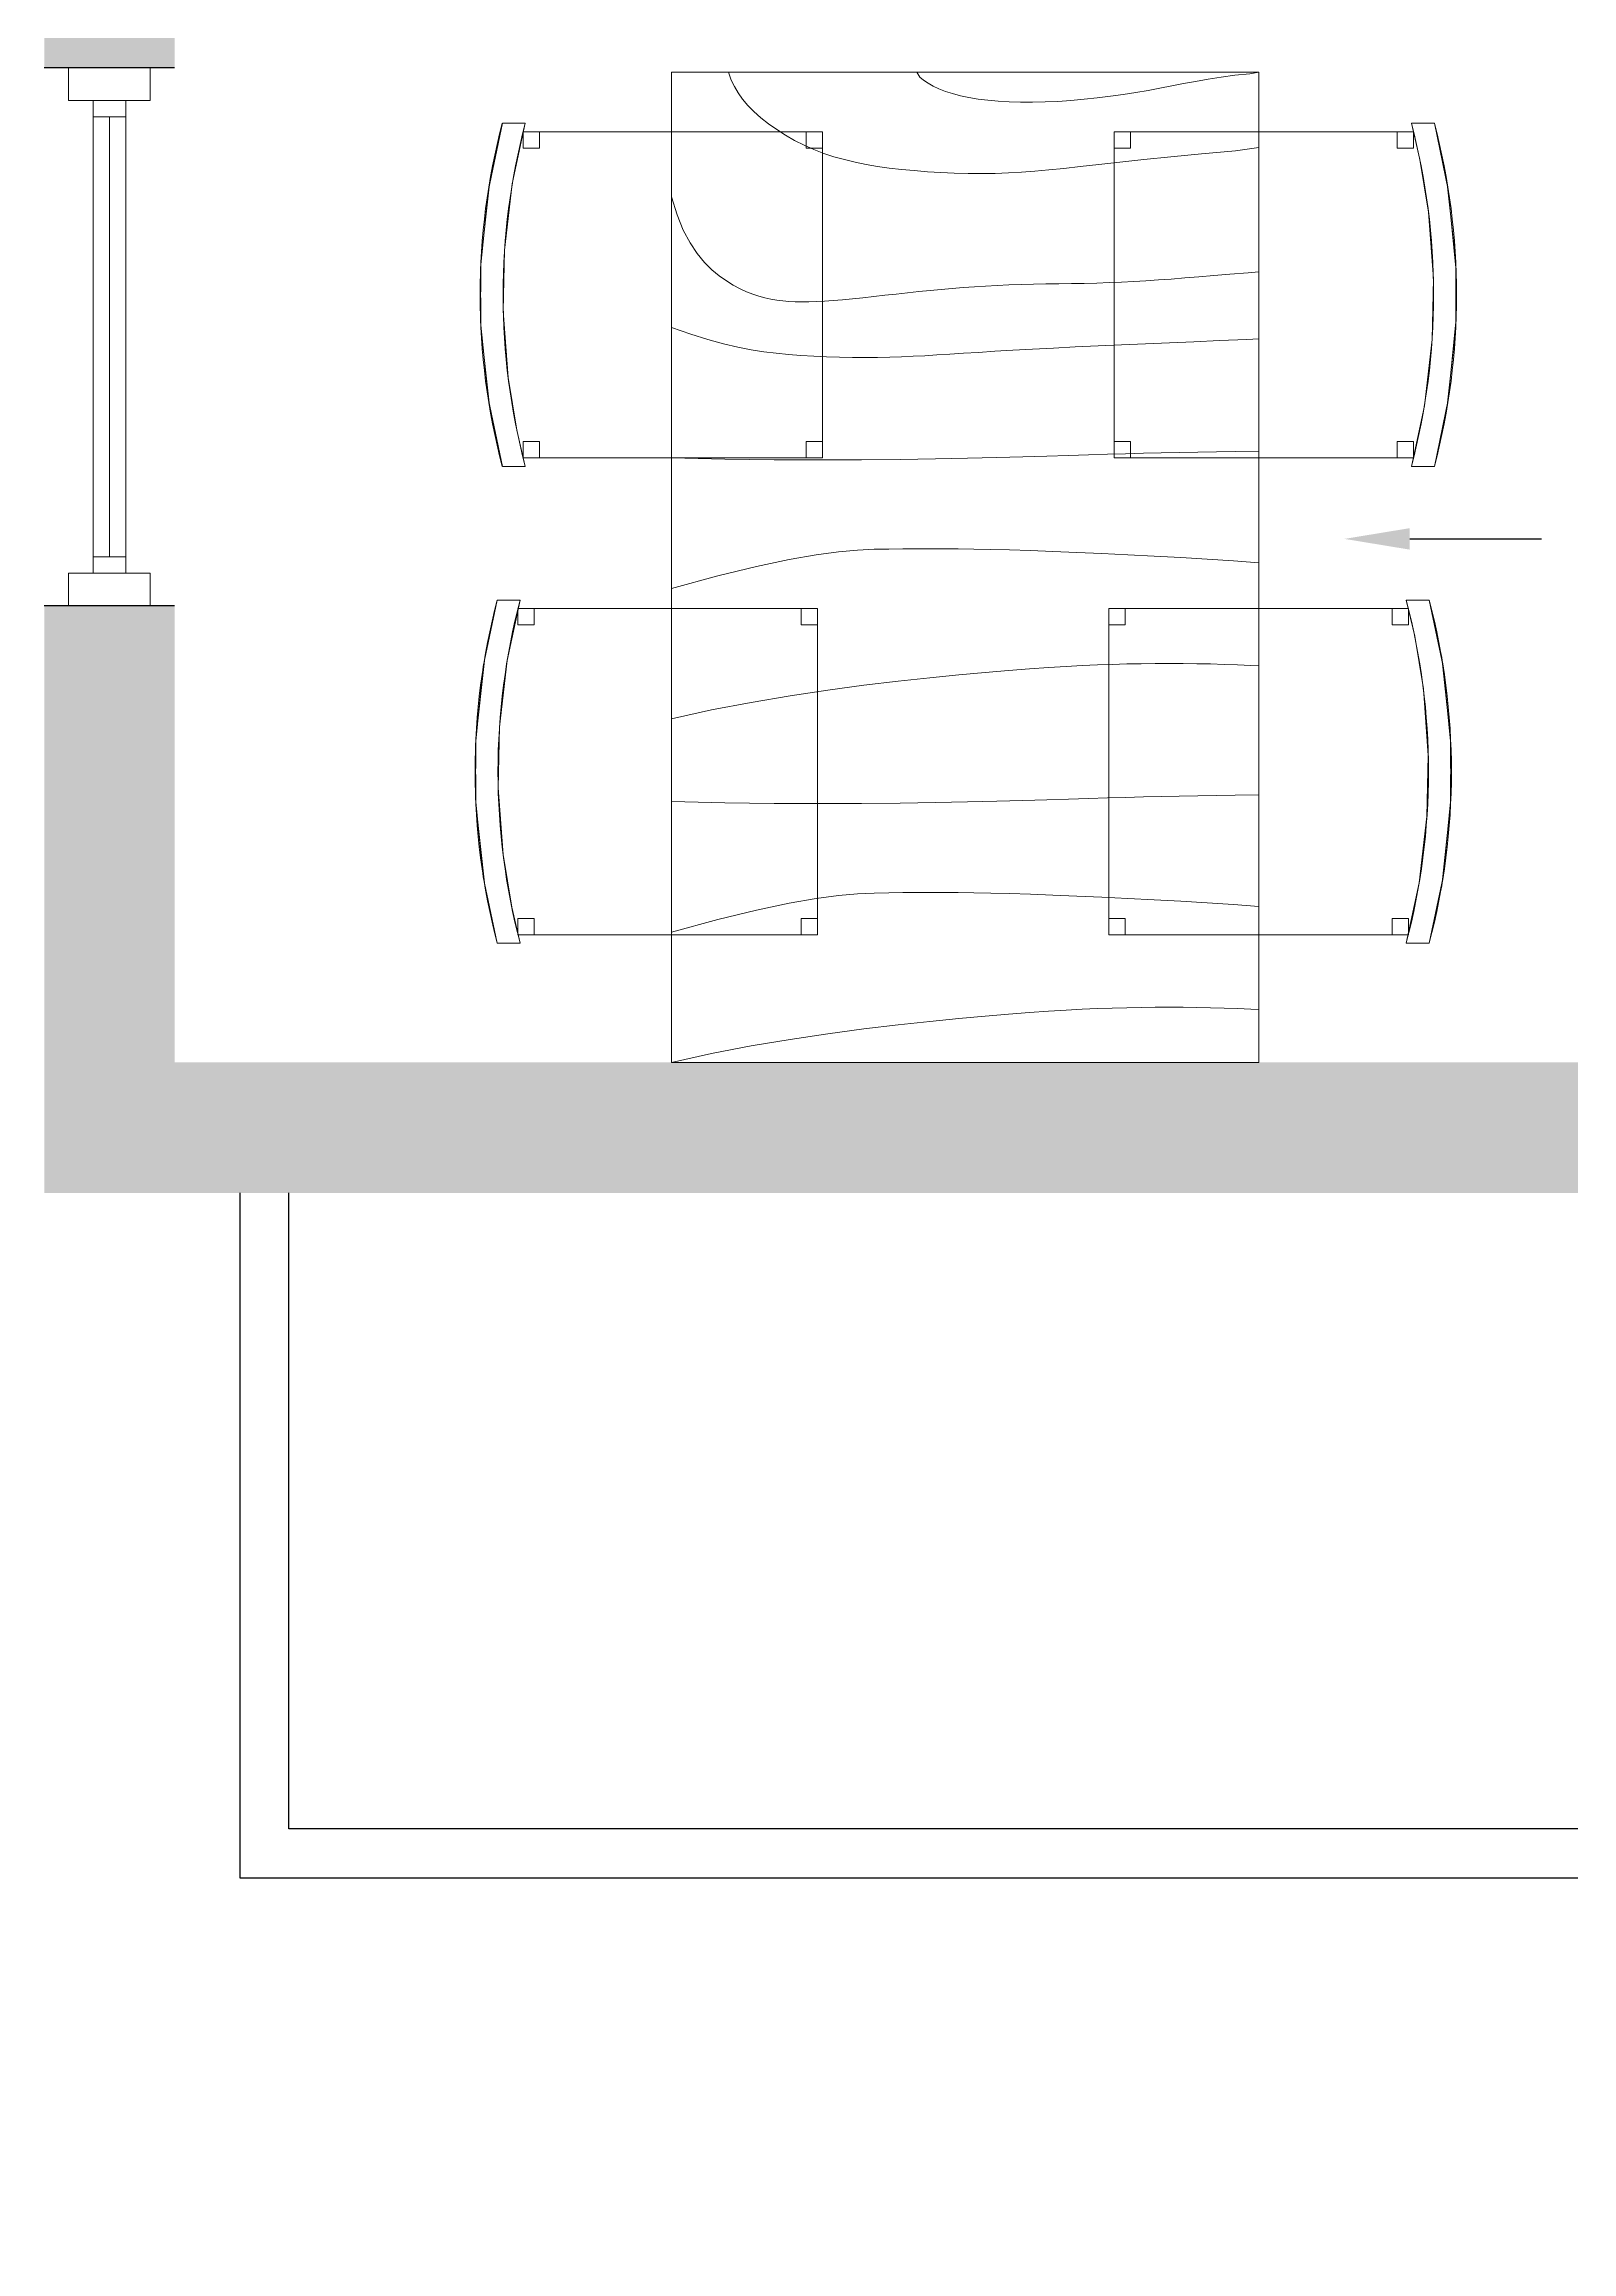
# Model space of a CAD drawing. Header units: inches. Extents: x 537 to 4774, y -1781 to 1418.
# Drawn here: x 2966.6 to 3200.8, y -154.6 to 183.8 of the extents above; entities that cross this region are included whole.
import ezdxf
from ezdxf import colors
from ezdxf.entities.mleader import LeaderData, LeaderLine
from ezdxf.math import Vec2, Vec3

# ---------------------------------------------------------------- set-up
doc = ezdxf.new("R2010")
doc.units = ezdxf.units.IN
doc.header["$MEASUREMENT"] = 0
doc.layers.add('01-Text 1 150 int', color=250, linetype='Continuous')
doc.layers.add('DOOR WINDOW 1 150', color=7, linetype='Continuous', lineweight=13, true_color=0x666666)
doc.layers.add('HATCH K 1 150', color=7, linetype='Continuous', lineweight=0, true_color=0xc9c9c9)
doc.layers.add('WALL 1 150', color=7, linetype='Continuous', lineweight=25)
doc.styles.get("Standard").update_dxf_attribs({"font": 'arial.ttf'})

msp = doc.modelspace()

# ---------------------------------------------------------------- hatches: boundary and pattern name
at = {"layer": 'WALL 1 150'}
h = msp.add_hatch(color=0, dxfattribs=at)
h.paths.add_polyline_path([(3717.73, -312.3), (3717.73, -302.3), (3996.6, -302.3), (3996.6, -312.3)])
h.paths.add_polyline_path([(4026.6, -302.3), (4026.6, -312.3), (3996.6, -312.3), (3996.6, -302.3)])
h.paths.add_polyline_path([(3630.94, 929.96), (3662.44, 929.96), (3662.44, 917.46), (3662.44, 916.43), (3619.29, 916.43), (3619.29, 928.93), (3619.29, 929.96), (3620.94, 929.96), (3620.94, 1397.7), (3630.94, 1397.7)])
h.paths.add_polyline_path([(3374.67, 916.43), (3370.66, 913.47), (3364.19, 922.21), (3374.67, 929.96), (3514.1, 929.96), (3514.1, 916.43)])
h.paths.add_polyline_path([(3422.17, 929.96), (3412.17, 929.96), (3412.17, 959.96), (3412.17, 1397.7), (3422.17, 1397.7)])
h.paths.add_polyline_path([(3244.1, 820), (3319.56, 738.57), (3319.56, 325.37), (3309.56, 325.37), (3309.56, 379.95), (3309.56, 735.43), (3236.02, 814.03), (3213.9, 797.7), (3209.16, 807.7), (3283.85, 862.66), (3290.22, 854.05)])
h.paths.add_polyline_path([(2986.6, 1397.7), (2986.6, 1057.7), (2970.35, 1057.7), (2966.6, 1057.7), (2966.6, 1417.7), (3262.22, 1417.7), (3262.22, 1397.7)])
h.paths.add_polyline_path([(3514.1, 1417.7), (3514.1, 1397.7), (3316.6, 1397.7), (3316.6, 1417.7)])
h.paths.add_polyline_path([(3316.6, 1355.82), (3262.22, 1355.82), (3262.22, 1397.7), (3272.22, 1397.7), (3272.22, 1365.82), (3306.6, 1365.82), (3306.6, 1397.7), (3316.6, 1397.7)])
h.paths.add_polyline_path([(3272.22, 1397.7), (3262.22, 1397.7), (3262.22, 1417.7), (3272.22, 1417.7)])
h.paths.add_polyline_path([(3306.6, 1417.7), (3306.6, 1397.7), (3272.22, 1397.7), (3272.22, 1417.7)])
h.paths.add_polyline_path([(3306.6, 1417.7), (3316.6, 1417.7), (3316.6, 1397.7), (3306.6, 1397.7)])
h.paths.add_polyline_path([(2966.6, 637.7), (2986.6, 637.7), (2986.6, 370.2), (2966.6, 370.2)])
h.paths.add_polyline_path([(2986.6, 180.2), (2966.6, 180.2), (2966.6, 270.2), (2986.6, 270.2)])
h.paths.add_polyline_path([(2986.6, 27.7), (3262.22, 27.7), (3262.22, 7.7), (2966.6, 7.7), (2966.6, 97.7), (2986.6, 97.7)])
h.paths.add_polyline_path([(3296.6, 7.7), (3272.22, 7.7), (3272.22, 27.7), (3316.6, 27.7), (3316.6, -402.3), (2986.6, -402.3), (2986.6, -442.3), (2986.6, -536.99), (2966.6, -536.99), (2966.6, -462.3), (2966.6, -442.3), (2966.6, -382.3), (3062.97, -382.3), (3062.97, -382.3), (3199.85, -382.3), (3199.85, -382.3), (3296.6, -382.3)])
h.paths.add_polyline_path([(3306.6, 55.98), (3272.22, 55.98), (3272.22, 7.7), (3262.22, 7.7), (3262.22, 65.98), (3316.6, 65.98), (3316.6, 27.7), (3306.6, 27.7)])
h.paths.add_polyline_path([(3439.56, 242.68), (3429.56, 242.68), (3429.56, 634.76), (3439.56, 634.76), (3439.56, 568.69), (3439.5, 538.7), (3439.56, 538.69)])
h.paths.add_polyline_path([(3156.32, -494.13), (3156.32, -422.78), (3137.04, -422.78), (3137.04, -494.13)], flags=25)

# ---------------------------------------------------------------- linework, layer by layer
at = {"layer": 'DOOR WINDOW 1 150', "linetype": 'Continuous'}
for p, q in [((2979.1, 172.7), (2974.1, 172.7)), ((2976.6, 172.7), (2976.6, 105.2)), ((2979.1, 105.2), (2974.1, 105.2))]:
    msp.add_line(p, q, dxfattribs=at)
for points in [[(2970.35, 175.2), (2970.35, 180.2), (2982.85, 180.2), (2982.85, 175.2)], [(2979.1, 175.2), (2974.1, 175.2), (2974.1, 102.7), (2979.1, 102.7)], [(2970.35, 102.7), (2970.35, 97.7), (2982.85, 97.7), (2982.85, 102.7)]]:
    msp.add_lwpolyline(points, close=True, dxfattribs=at)
at = {"layer": 'HATCH K 1 150', "linetype": 'Continuous'}
for p, q in [((3071.93, 178.32), (3071.53, 179.51)), ((3100.84, 178.78), (3100.36, 179.51)), ((3152.79, 179.51), (3151.43, 179.29)), ((3072.41, 177.34), (3071.93, 178.32)), ((3072.99, 176.37), (3072.41, 177.34)), ((3073.68, 175.4), (3072.99, 176.37)), ((3101.43, 178.3), (3100.84, 178.78)), ((3102.11, 177.83), (3101.43, 178.3)), ((3102.9, 177.39), (3102.11, 177.83)), ((3103.78, 176.97), (3102.9, 177.39)), ((3104.78, 176.58), (3103.78, 176.97)), ((3105.87, 176.23), (3104.78, 176.58)), ((3107.07, 175.91), (3105.87, 176.23)), ((3132.04, 176.1), (3130.07, 175.83)), ((3133.97, 176.41), (3132.04, 176.1)), ((3135.83, 176.73), (3133.97, 176.41)), ((3137.65, 177.07), (3135.83, 176.73)), ((3139.46, 177.42), (3137.65, 177.07)), ((3141.27, 177.77), (3139.46, 177.42)), ((3143.12, 178.11), (3141.27, 177.77)), ((3145.04, 178.44), (3143.12, 178.11)), ((3147.04, 178.75), (3145.04, 178.44)), ((3149.15, 179.04), (3147.04, 178.75)), ((3151.43, 179.29), (3149.15, 179.04)), ((3074.48, 174.43), (3073.68, 175.4)), ((3075.42, 173.47), (3074.48, 174.43)), ((3076.48, 172.52), (3075.42, 173.47)), ((3108.38, 175.63), (3107.07, 175.91)), ((3109.78, 175.4), (3108.38, 175.63)), ((3111.28, 175.21), (3109.78, 175.4)), ((3112.87, 175.06), (3111.28, 175.21)), ((3114.54, 174.96), (3112.87, 175.06)), ((3116.3, 174.91), (3114.54, 174.96)), ((3118.13, 174.91), (3116.3, 174.91)), ((3120.04, 174.96), (3118.13, 174.91)), ((3122, 175.05), (3120.04, 174.96)), ((3124.01, 175.19), (3122, 175.05)), ((3126.03, 175.37), (3124.01, 175.19)), ((3128.05, 175.58), (3126.03, 175.37)), ((3130.07, 175.83), (3128.05, 175.58)), ((3077.64, 171.6), (3076.48, 172.52)), ((3078.9, 170.71), (3077.64, 171.6)), ((3080.23, 169.87), (3078.9, 170.71)), ((3081.64, 169.07), (3080.23, 169.87)), ((3083.09, 168.33), (3081.64, 169.07)), ((3084.59, 167.67), (3083.09, 168.33)), ((3086.11, 167.08), (3084.59, 167.67)), ((3087.67, 166.56), (3086.11, 167.08)), ((3089.27, 166.11), (3087.67, 166.56)), ((3090.91, 165.72), (3089.27, 166.11)), ((3135.16, 166.11), (3131.49, 165.73)), ((3139.34, 166.53), (3135.16, 166.11)), ((3144.03, 166.99), (3139.34, 166.53)), ((3149.24, 167.47), (3144.03, 166.99)), ((3152.79, 167.99), (3149.24, 167.47)), ((3092.6, 165.38), (3090.91, 165.72)), ((3094.35, 165.08), (3092.6, 165.38)), ((3096.16, 164.83), (3094.35, 165.08)), ((3098.04, 164.62), (3096.16, 164.83)), ((3099.99, 164.43), (3098.04, 164.62)), ((3102, 164.27), (3099.99, 164.43)), ((3104.05, 164.15), (3102, 164.27)), ((3106.13, 164.06), (3104.05, 164.15)), ((3108.23, 164), (3106.13, 164.06)), ((3110.32, 163.99), (3108.23, 164)), ((3112.4, 164.01), (3110.32, 163.99)), ((3114.44, 164.08), (3112.4, 164.01)), ((3116.45, 164.19), (3114.44, 164.08)), ((3118.49, 164.35), (3116.45, 164.19)), ((3120.61, 164.54), (3118.49, 164.35)), ((3122.91, 164.78), (3120.61, 164.54)), ((3125.44, 165.06), (3122.91, 164.78)), ((3128.28, 165.37), (3125.44, 165.06)), ((3131.49, 165.73), (3128.28, 165.37)), ((3063.64, 157.64), (3062.79, 160.39)), ((3064.58, 155.3), (3063.64, 157.64)), ((3065.61, 153.34), (3064.58, 155.3)), ((3066.69, 151.7), (3065.61, 153.34)), ((3067.82, 150.34), (3066.69, 151.7)), ((3068.95, 149.22), (3067.82, 150.34)), ((3070.09, 148.3), (3068.95, 149.22)), ((3071.19, 147.53), (3070.09, 148.3)), ((3072.25, 146.88), (3071.19, 147.53)), ((3073.28, 146.32), (3072.25, 146.88)), ((3074.26, 145.86), (3073.28, 146.32)), ((3075.22, 145.48), (3074.26, 145.86)), ((3098.97, 145.7), (3097.23, 145.51)), ((3100.71, 145.88), (3098.97, 145.7)), ((3102.42, 146.06), (3100.71, 145.88)), ((3104.12, 146.22), (3102.42, 146.06)), ((3105.8, 146.37), (3104.12, 146.22)), ((3107.5, 146.51), (3105.8, 146.37)), ((3109.2, 146.63), (3107.5, 146.51)), ((3110.93, 146.73), (3109.2, 146.63)), ((3112.69, 146.83), (3110.93, 146.73)), ((3114.5, 146.9), (3112.69, 146.83)), ((3116.36, 146.96), (3114.5, 146.9)), ((3118.25, 147.01), (3116.36, 146.96)), ((3120.18, 147.05), (3118.25, 147.01)), ((3122.13, 147.08), (3120.18, 147.05)), ((3124.08, 147.12), (3122.13, 147.08)), ((3126.03, 147.15), (3124.08, 147.12)), ((3127.97, 147.2), (3126.03, 147.15)), ((3129.88, 147.26), (3127.97, 147.2)), ((3131.76, 147.34), (3129.88, 147.26)), ((3133.63, 147.43), (3131.76, 147.34)), ((3135.51, 147.54), (3133.63, 147.43)), ((3137.42, 147.67), (3135.51, 147.54)), ((3139.39, 147.81), (3137.42, 147.67)), ((3141.45, 147.97), (3139.39, 147.81)), ((3143.62, 148.15), (3141.45, 147.97)), ((3145.92, 148.34), (3143.62, 148.15)), ((3148.39, 148.55), (3145.92, 148.34)), ((3151.18, 148.77), (3148.39, 148.55)), ((3152.79, 148.89), (3151.18, 148.77)), ((3076.16, 145.17), (3075.22, 145.48)), ((3077.08, 144.92), (3076.16, 145.17)), ((3078, 144.72), (3077.08, 144.92)), ((3078.91, 144.57), (3078, 144.72)), ((3079.83, 144.45), (3078.91, 144.57)), ((3080.77, 144.37), (3079.83, 144.45)), ((3081.74, 144.31), (3080.77, 144.37)), ((3082.76, 144.29), (3081.74, 144.31)), ((3083.83, 144.3), (3082.76, 144.29)), ((3084.98, 144.34), (3083.83, 144.3)), ((3086.21, 144.41), (3084.98, 144.34)), ((3087.54, 144.51), (3086.21, 144.41)), ((3088.98, 144.63), (3087.54, 144.51)), ((3090.51, 144.78), (3088.98, 144.63)), ((3092.11, 144.95), (3090.51, 144.78)), ((3093.78, 145.13), (3092.11, 144.95)), ((3095.49, 145.32), (3093.78, 145.13)), ((3097.23, 145.51), (3095.49, 145.32)), ((3065.72, 139.36), (3062.79, 140.39)), ((3068.35, 138.53), (3065.72, 139.36)), ((3070.74, 137.87), (3068.35, 138.53)), ((3072.93, 137.35), (3070.74, 137.87)), ((3074.97, 136.95), (3072.93, 137.35)), ((3076.92, 136.65), (3074.97, 136.95)), ((3078.81, 136.43), (3076.92, 136.65)), ((3080.7, 136.25), (3078.81, 136.43)), ((3082.62, 136.11), (3080.7, 136.25)), ((3084.58, 135.99), (3082.62, 136.11)), ((3086.56, 135.9), (3084.58, 135.99)), ((3088.54, 135.84), (3086.56, 135.9)), ((3090.51, 135.8), (3088.54, 135.84)), ((3092.45, 135.79), (3090.51, 135.8)), ((3094.36, 135.8), (3092.45, 135.79)), ((3096.22, 135.83), (3094.36, 135.8)), ((3098.03, 135.89), (3096.22, 135.83)), ((3099.81, 135.96), (3098.03, 135.89)), ((3101.61, 136.06), (3099.81, 135.96)), ((3103.47, 136.17), (3101.61, 136.06)), ((3105.44, 136.29), (3103.47, 136.17)), ((3107.54, 136.43), (3105.44, 136.29)), ((3109.83, 136.57), (3107.54, 136.43)), ((3112.34, 136.73), (3109.83, 136.57)), ((3115.11, 136.89), (3112.34, 136.73)), ((3118.11, 137.05), (3115.11, 136.89)), ((3121.31, 137.22), (3118.11, 137.05)), ((3124.67, 137.39), (3121.31, 137.22)), ((3128.17, 137.56), (3124.67, 137.39)), ((3131.77, 137.72), (3128.17, 137.56)), ((3135.44, 137.89), (3131.77, 137.72)), ((3139.13, 138.05), (3135.44, 137.89)), ((3142.86, 138.2), (3139.13, 138.05)), ((3146.76, 138.37), (3142.86, 138.2)), ((3150.98, 138.56), (3146.76, 138.37)), ((3152.79, 138.65), (3150.98, 138.56)), ((3062.79, 120.39), (3070.94, 120.21)), ((3070.94, 120.21), (3078.5, 120.1)), ((3078.5, 120.1), (3085.48, 120.07)), ((3085.48, 120.07), (3091.92, 120.08)), ((3091.92, 120.08), (3097.84, 120.14)), ((3097.84, 120.14), (3103.24, 120.23)), ((3103.24, 120.23), (3108.17, 120.34)), ((3108.17, 120.34), (3112.63, 120.45)), ((3112.63, 120.45), (3116.65, 120.56)), ((3116.65, 120.56), (3120.3, 120.66)), ((3120.3, 120.66), (3123.63, 120.76)), ((3123.63, 120.76), (3126.72, 120.86)), ((3126.72, 120.86), (3129.61, 120.94)), ((3129.61, 120.94), (3132.39, 121.02)), ((3132.39, 121.02), (3135.11, 121.1)), ((3135.11, 121.1), (3137.83, 121.17)), ((3137.83, 121.17), (3140.61, 121.23)), ((3140.61, 121.23), (3143.44, 121.29)), ((3143.44, 121.29), (3146.31, 121.34)), ((3146.31, 121.34), (3149.21, 121.38)), ((3149.21, 121.38), (3152.79, 121.41)), ((3084.94, 105.53), (3080.8, 104.8)), ((3088.39, 105.99), (3084.94, 105.53)), ((3091.31, 106.25), (3088.39, 105.99)), ((3093.82, 106.37), (3091.31, 106.25)), ((3096.08, 106.42), (3093.82, 106.37)), ((3098.22, 106.45), (3096.08, 106.42)), ((3100.3, 106.47), (3098.22, 106.45)), ((3102.38, 106.47), (3100.3, 106.47)), ((3104.51, 106.47), (3102.38, 106.47)), ((3106.74, 106.44), (3104.51, 106.47)), ((3109.14, 106.41), (3106.74, 106.44)), ((3111.74, 106.35), (3109.14, 106.41)), ((3114.61, 106.27), (3111.74, 106.35)), ((3117.79, 106.17), (3114.61, 106.27)), ((3121.23, 106.04), (3117.79, 106.17)), ((3124.9, 105.9), (3121.23, 106.04)), ((3128.74, 105.73), (3124.9, 105.9)), ((3132.71, 105.55), (3128.74, 105.73)), ((3136.76, 105.34), (3132.71, 105.55)), ((3140.84, 105.11), (3136.76, 105.34)), ((3144.89, 104.86), (3140.84, 105.11)), ((3069.87, 102.3), (3062.79, 100.39)), ((3075.82, 103.75), (3069.87, 102.3)), ((3080.8, 104.8), (3075.82, 103.75)), ((3148.91, 104.59), (3144.89, 104.86)), ((3152.79, 104.29), (3148.91, 104.59)), ((3114.44, 87.8), (3117.66, 88.06)), ((3117.66, 88.06), (3120.59, 88.26)), ((3120.59, 88.26), (3123.26, 88.43)), ((3123.26, 88.43), (3125.74, 88.56)), ((3125.74, 88.56), (3128.08, 88.66)), ((3128.08, 88.66), (3130.34, 88.73)), ((3130.34, 88.73), (3132.56, 88.79)), ((3132.56, 88.79), (3134.75, 88.83)), ((3134.75, 88.83), (3136.93, 88.86)), ((3136.93, 88.86), (3139.08, 88.87)), ((3139.08, 88.87), (3141.21, 88.86)), ((3141.21, 88.86), (3143.31, 88.83)), ((3143.31, 88.83), (3145.4, 88.79)), ((3145.4, 88.79), (3147.48, 88.73)), ((3147.48, 88.73), (3149.53, 88.66)), ((3149.53, 88.66), (3151.58, 88.56)), ((3151.58, 88.56), (3152.79, 88.49)), ((3080.96, 83.93), (3086.73, 84.8)), ((3086.73, 84.8), (3092.26, 85.53)), ((3092.26, 85.53), (3097.5, 86.15)), ((3097.5, 86.15), (3102.37, 86.68)), ((3102.37, 86.68), (3106.84, 87.12)), ((3106.84, 87.12), (3110.85, 87.49)), ((3110.85, 87.49), (3114.44, 87.8)), ((3062.79, 80.39), (3068.93, 81.74)), ((3068.93, 81.74), (3075.01, 82.91)), ((3075.01, 82.91), (3080.96, 83.93)), ((3062.79, 67.7), (3070.94, 67.52)), ((3108.17, 67.65), (3112.63, 67.76)), ((3112.63, 67.76), (3116.65, 67.87)), ((3116.65, 67.87), (3120.3, 67.98)), ((3120.3, 67.98), (3123.63, 68.07)), ((3123.63, 68.07), (3126.72, 68.17)), ((3126.72, 68.17), (3129.61, 68.25)), ((3129.61, 68.25), (3132.39, 68.34)), ((3132.39, 68.34), (3135.11, 68.41)), ((3135.11, 68.41), (3137.83, 68.48)), ((3137.83, 68.48), (3140.61, 68.55)), ((3140.61, 68.55), (3143.44, 68.6)), ((3143.44, 68.6), (3146.31, 68.65)), ((3146.31, 68.65), (3149.21, 68.69)), ((3149.21, 68.69), (3152.79, 68.73)), ((3070.94, 67.52), (3078.5, 67.42)), ((3078.5, 67.42), (3085.48, 67.38)), ((3085.48, 67.38), (3091.92, 67.4)), ((3091.92, 67.4), (3097.84, 67.45)), ((3097.84, 67.45), (3103.24, 67.54)), ((3103.24, 67.54), (3108.17, 67.65)), ((3075.82, 51.06), (3069.87, 49.61)), ((3080.8, 52.11), (3075.82, 51.06)), ((3084.94, 52.84), (3080.8, 52.11)), ((3088.39, 53.3), (3084.94, 52.84)), ((3091.31, 53.56), (3088.39, 53.3)), ((3093.82, 53.68), (3091.31, 53.56)), ((3096.08, 53.73), (3093.82, 53.68)), ((3098.22, 53.76), (3096.08, 53.73)), ((3100.3, 53.78), (3098.22, 53.76)), ((3102.38, 53.78), (3100.3, 53.78)), ((3104.51, 53.78), (3102.38, 53.78)), ((3106.74, 53.76), (3104.51, 53.78)), ((3109.14, 53.72), (3106.74, 53.76)), ((3111.74, 53.66), (3109.14, 53.72)), ((3114.61, 53.58), (3111.74, 53.66)), ((3117.79, 53.48), (3114.61, 53.58)), ((3121.23, 53.36), (3117.79, 53.48)), ((3124.9, 53.21), (3121.23, 53.36)), ((3128.74, 53.05), (3124.9, 53.21)), ((3132.71, 52.86), (3128.74, 53.05)), ((3136.76, 52.65), (3132.71, 52.86)), ((3140.84, 52.42), (3136.76, 52.65)), ((3144.89, 52.17), (3140.84, 52.42)), ((3148.91, 51.9), (3144.89, 52.17)), ((3152.79, 51.6), (3148.91, 51.9)), ((3069.87, 49.61), (3062.79, 47.7)), ((3097.5, 33.47), (3102.37, 33.99)), ((3102.37, 33.99), (3106.84, 34.43)), ((3106.84, 34.43), (3110.85, 34.8)), ((3110.85, 34.8), (3114.44, 35.11)), ((3114.44, 35.11), (3117.66, 35.37)), ((3117.66, 35.37), (3120.59, 35.57)), ((3120.59, 35.57), (3123.26, 35.74)), ((3123.26, 35.74), (3125.74, 35.87)), ((3125.74, 35.87), (3128.08, 35.97)), ((3128.08, 35.97), (3130.34, 36.05)), ((3130.34, 36.05), (3132.56, 36.1)), ((3132.56, 36.1), (3134.75, 36.15)), ((3134.75, 36.15), (3136.93, 36.17)), ((3136.93, 36.17), (3139.08, 36.18)), ((3139.08, 36.18), (3141.21, 36.17)), ((3141.21, 36.17), (3143.31, 36.15)), ((3143.31, 36.15), (3145.4, 36.1)), ((3145.4, 36.1), (3147.48, 36.05)), ((3147.48, 36.05), (3149.53, 35.97)), ((3149.53, 35.97), (3151.58, 35.87)), ((3151.58, 35.87), (3152.79, 35.8)), ((3075.01, 30.23), (3080.96, 31.24)), ((3080.96, 31.24), (3086.73, 32.11)), ((3086.73, 32.11), (3092.26, 32.84)), ((3092.26, 32.84), (3097.5, 33.47)), ((3062.79, 27.7), (3068.93, 29.05)), ((3068.93, 29.05), (3075.01, 30.23))]:
    msp.add_line(p, q, dxfattribs=at)
at = {"layer": 'HATCH K 1 150'}
for p, q in [((3034.92, 162.87, 95), (3036.84, 171.69, 95)), ((3036.84, 171.69, 95), (3040.36, 171.69, 95)), ((3040.36, 171.69, 47.5), (3036.84, 171.69, 47.5)), ((3040.36, 171.69, 95), (3038.37, 162.42, 95)), ((3040.36, 171.69, 95), (3038.37, 162.42, 95)), ((3040.03, 170.39, 47.5), (3062.98, 170.39, 47.5)), ((3062.98, 170.39, 47.5), (3083.43, 170.39, 95)), ((3085.93, 170.39, 95), (3085.93, 120.39, 95)), ((3085.93, 170.39, 47.5), (3085.93, 120.39, 47.5)), ((3130.63, 120.39), (3130.63, 170.39)), ((3130.63, 120.39, -47.5), (3130.63, 170.39, -47.5)), ((3153.58, 170.39, -47.5), (3133.13, 170.39, -47.5)), ((3153.58, 170.39, -47.5), (3176.53, 170.39, -47.5)), ((3177.49, 166.15), (3176.2, 171.69)), ((3177.49, 166.15), (3176.2, 171.69)), ((3176.2, 171.69), (3179.72, 171.69)), ((3176.2, 171.69, -47.5), (3179.72, 171.69, -47.5)), ((3179.72, 171.69), (3181.86, 161.5)), ((3178.82, 158.07), (3177.49, 166.15)), ((3178.82, 158.07), (3177.49, 166.15)), ((3033.55, 150.4, 95), (3034.92, 162.87, 95)), ((3038.37, 162.42, 95), (3037.18, 152.24, 95)), ((3038.37, 162.42, 95), (3037.18, 152.24, 95)), ((3181.86, 161.5), (3183.04, 149.52)), ((3179.58, 147.85), (3178.82, 158.07)), ((3179.58, 147.85), (3178.82, 158.07)), ((3033.51, 141.25, 95), (3033.55, 150.4, 95)), ((3037.18, 152.24, 95), (3036.98, 142.92, 95)), ((3037.18, 152.24, 95), (3036.98, 142.92, 95)), ((3183.04, 149.52), (3183, 140.37)), ((3179.38, 138.53), (3179.58, 147.85)), ((3179.38, 138.53), (3179.58, 147.85)), ((3036.98, 142.92, 95), (3037.73, 132.7, 95)), ((3036.98, 142.92, 95), (3037.73, 132.7, 95)), ((3034.7, 129.27, 95), (3033.51, 141.25, 95)), ((3183, 140.37), (3181.63, 127.9)), ((3178.19, 128.35), (3179.38, 138.53)), ((3178.19, 128.35), (3179.38, 138.53)), ((3037.73, 132.7, 95), (3039.06, 124.62, 95)), ((3037.73, 132.7, 95), (3039.06, 124.62, 95)), ((3036.84, 119.08, 95), (3034.7, 129.27, 95)), ((3176.2, 119.08), (3178.19, 128.35)), ((3176.2, 119.08), (3178.19, 128.35)), ((3181.63, 127.9), (3179.72, 119.08)), ((3039.06, 124.62, 95), (3040.36, 119.08, 95)), ((3039.06, 124.62, 95), (3040.36, 119.08, 95)), ((3040.36, 119.08, 95), (3036.84, 119.08, 95)), ((3040.36, 119.08, 47.5), (3036.84, 119.08, 47.5)), ((3062.98, 120.39, 47.5), (3040.03, 120.39, 47.5)), ((3062.98, 120.39, 47.5), (3083.43, 120.39, 47.5)), ((3153.58, 120.39, -47.5), (3133.13, 120.39)), ((3176.53, 120.39, -47.5), (3153.58, 120.39, -47.5)), ((3179.72, 119.08), (3176.2, 119.08)), ((3176.2, 119.08, -47.5), (3179.72, 119.08, -47.5)), ((3034.14, 89.77, 47.5), (3036.05, 98.59, 47.5)), ((3036.05, 98.59, 47.5), (3039.57, 98.59, 47.5)), ((3039.57, 98.59), (3036.05, 98.59)), ((3039.57, 98.59, 47.5), (3037.58, 89.32, 47.5)), ((3039.57, 98.59, 47.5), (3037.58, 89.32, 47.5)), ((3176.71, 93.06, 47.5), (3175.41, 98.59, 47.5)), ((3176.71, 93.06, 47.5), (3175.41, 98.59, 47.5)), ((3175.41, 98.59, 47.5), (3178.93, 98.59, 47.5)), ((3175.41, 98.59), (3178.93, 98.59)), ((3178.93, 98.59, 47.5), (3181.07, 88.41, 47.5)), ((3039.24, 97.29), (3062.19, 97.29)), ((3062.19, 97.29), (3082.65, 97.29, 47.5)), ((3085.15, 97.29, 47.5), (3085.15, 47.29, 47.5)), ((3085.15, 97.29), (3085.15, 47.29)), ((3129.84, 47.29, 47.5), (3129.84, 97.29, 47.5)), ((3129.84, 47.29), (3129.84, 97.29)), ((3152.79, 97.29), (3132.34, 97.29)), ((3152.79, 97.29), (3175.75, 97.29)), ((3178.04, 84.97, 47.5), (3176.71, 93.06, 47.5)), ((3178.04, 84.97, 47.5), (3176.71, 93.06, 47.5)), ((3032.77, 77.3, 47.5), (3034.14, 89.77, 47.5)), ((3037.58, 89.32, 47.5), (3036.39, 79.14, 47.5)), ((3037.58, 89.32, 47.5), (3036.39, 79.14, 47.5)), ((3181.07, 88.41, 47.5), (3182.26, 76.43, 47.5)), ((3178.79, 74.75, 47.5), (3178.04, 84.97, 47.5)), ((3178.79, 74.75, 47.5), (3178.04, 84.97, 47.5)), ((3036.39, 79.14, 47.5), (3036.2, 69.82, 47.5)), ((3036.39, 79.14, 47.5), (3036.2, 69.82, 47.5)), ((3032.73, 68.15, 47.5), (3032.77, 77.3, 47.5)), ((3178.59, 65.43, 47.5), (3178.79, 74.75, 47.5)), ((3178.59, 65.43, 47.5), (3178.79, 74.75, 47.5)), ((3182.26, 76.43, 47.5), (3182.22, 67.28, 47.5)), ((3033.91, 56.17, 47.5), (3032.73, 68.15, 47.5)), ((3036.2, 69.82, 47.5), (3036.95, 59.6, 47.5)), ((3036.2, 69.82, 47.5), (3036.95, 59.6, 47.5)), ((3177.4, 55.26, 47.5), (3178.59, 65.43, 47.5)), ((3177.4, 55.26, 47.5), (3178.59, 65.43, 47.5)), ((3182.22, 67.28, 47.5), (3180.85, 54.8, 47.5)), ((3036.95, 59.6, 47.5), (3038.28, 51.52, 47.5)), ((3036.95, 59.6, 47.5), (3038.28, 51.52, 47.5)), ((3036.05, 45.99, 47.5), (3033.91, 56.17, 47.5)), ((3175.41, 45.99, 47.5), (3177.4, 55.26, 47.5)), ((3175.41, 45.99, 47.5), (3177.4, 55.26, 47.5)), ((3180.85, 54.8, 47.5), (3178.93, 45.99, 47.5)), ((3038.28, 51.52, 47.5), (3039.57, 45.99, 47.5)), ((3038.28, 51.52, 47.5), (3039.57, 45.99, 47.5)), ((3039.57, 45.99, 47.5), (3036.05, 45.99, 47.5)), ((3039.57, 45.99), (3036.05, 45.99)), ((3062.19, 47.29), (3039.24, 47.29)), ((3062.19, 47.29), (3082.65, 47.29)), ((3152.79, 47.29), (3132.34, 47.29, 47.5)), ((3175.75, 47.29), (3152.79, 47.29)), ((3178.93, 45.99, 47.5), (3175.41, 45.99, 47.5)), ((3175.41, 45.99), (3178.93, 45.99)), ((3062.79, 27.7), (3152.79, 27.7))]:
    msp.add_line(p, q, dxfattribs=at)
at = {"layer": 'HATCH K 1 150', "linetype": 'Continuous'}
msp.add_lwpolyline([(3152.79, 27.7), (3152.79, 179.51), (3062.79, 179.51), (3062.79, 27.7)], dxfattribs=at)
at = {"layer": 'HATCH K 1 150'}
for centre, start, end in [((3136.61, 145.39, 47.5), 165.2322, 194.7678), ((3140.13, 145.39, 47.5), 165.2322, 194.7678), ((3076.43, 145.39, -47.5), 345.2322, 14.7678), ((3079.95, 145.39, -47.5), 345.2322, 14.7678), ((3135.83, 72.29), 165.2322, 194.7678), ((3139.35, 72.29), 165.2322, 194.7678), ((3075.64, 72.29), 345.2322, 14.7678), ((3079.16, 72.29), 345.2322, 14.7678)]:
    msp.add_arc(centre, 103.18, start, end, dxfattribs=at)
for points, invisible_edges in [([(3040.36, 171.69, 95), (3038.37, 162.42, 95), (3034.7, 161.5, 95), (3036.84, 171.69, 95)], 2), ([(3034.7, 161.5, 140), (3038.37, 162.42, 140), (3040.36, 171.69, 140), (3036.84, 171.69, 140)], 3), ([(3130.63, 170.39), (3177.49, 166.15), (3178.82, 158.07), (3130.63, 170.39)], 5), ([(3130.63, 170.39), (3178.82, 158.07), (3179.58, 147.85), (3130.63, 170.39)], 5), ([(3130.63, 170.39, 2.5), (3179.38, 138.53, 2.5), (3179.58, 147.85, 2.5), (3130.63, 170.39, 2.5)], 5), ([(3178.19, 128.35, 2.5), (3179.38, 138.53, 2.5), (3130.63, 170.39, 2.5), (3178.19, 128.35, 2.5)], 6), ([(3177.49, 166.15), (3176.2, 171.69), (3179.72, 171.69), (3177.49, 166.15)], 4), ([(3179.72, 171.69, 45), (3176.2, 171.69, 45), (3177.49, 166.15, 45)], 12), ([(3178.82, 158.07), (3177.49, 166.15), (3179.72, 171.69), (3181.63, 162.87)], 10), ([(3181.63, 162.87, 45), (3178.82, 158.07, 45), (3179.58, 147.85, 45), (3183, 150.4, 45)], 5), ([(3037.18, 152.24, 95), (3033.51, 149.52, 95), (3034.7, 161.5, 95), (3038.37, 162.42, 95)], 5), ([(3038.37, 162.42, 97.5), (3037.18, 152.24, 97.5), (3085.93, 120.39, 97.5), (3038.37, 162.42, 97.5)], 6), ([(3033.55, 140.37, 140), (3036.98, 142.92, 140), (3037.18, 152.24, 140), (3033.51, 149.52, 140)], 5), ([(3085.93, 120.39, 97.5), (3037.18, 152.24, 97.5), (3036.98, 142.92, 97.5), (3085.93, 120.39, 97.5)], 5), ([(3183, 150.4, 45), (3179.58, 147.85, 45), (3179.38, 138.53, 45), (3183.04, 141.25, 45)], 5), ([(3034.92, 127.9, 140), (3037.73, 132.7, 140), (3036.98, 142.92, 140), (3033.55, 140.37, 140)], 5), ([(3085.93, 120.39, 95), (3037.73, 132.7, 95), (3036.98, 142.92, 95), (3085.93, 120.39, 95)], 5), ([(3179.38, 138.53), (3183.04, 141.25), (3181.86, 129.27), (3178.19, 128.35)], 5), ([(3037.73, 132.7, 95), (3039.06, 124.62, 95), (3036.84, 119.08, 95), (3034.92, 127.9, 95)], 10), ([(3085.93, 120.39, 95), (3039.06, 124.62, 95), (3037.73, 132.7, 95), (3085.93, 120.39, 95)], 5), ([(3176.2, 119.08), (3178.19, 128.35), (3181.86, 129.27), (3179.72, 119.08)], 2), ([(3181.86, 129.27, 45), (3178.19, 128.35, 45), (3176.2, 119.08, 45), (3179.72, 119.08, 45)], 3), ([(3039.06, 124.62, 95), (3040.36, 119.08, 95), (3036.84, 119.08, 95), (3039.06, 124.62, 95)], 4), ([(3036.84, 119.08, 140), (3040.36, 119.08, 140), (3039.06, 124.62, 140)], 12), ([(3039.57, 98.59, 47.5), (3037.58, 89.32, 47.5), (3033.91, 88.41, 47.5), (3036.05, 98.59, 47.5)], 2), ([(3033.91, 88.41, 92.5), (3037.58, 89.32, 92.5), (3039.57, 98.59, 92.5), (3036.05, 98.59, 92.5)], 3), ([(3176.71, 93.06, 47.5), (3175.41, 98.59, 47.5), (3178.93, 98.59, 47.5), (3176.71, 93.06, 47.5)], 4), ([(3178.93, 98.59, 92.5), (3175.41, 98.59, 92.5), (3176.71, 93.06, 92.5)], 12), ([(3178.04, 84.97, 47.5), (3176.71, 93.06, 47.5), (3178.93, 98.59, 47.5), (3180.85, 89.77, 47.5)], 10), ([(3129.84, 97.29, 47.5), (3176.71, 93.06, 47.5), (3178.04, 84.97, 47.5), (3129.84, 97.29, 47.5)], 5), ([(3129.84, 97.29, 47.5), (3178.04, 84.97, 47.5), (3178.79, 74.75, 47.5), (3129.84, 97.29, 47.5)], 5), ([(3129.84, 97.29, 50), (3178.59, 65.43, 50), (3178.79, 74.75, 50), (3129.84, 97.29, 50)], 5), ([(3177.4, 55.26, 50), (3178.59, 65.43, 50), (3129.84, 97.29, 50), (3177.4, 55.26, 50)], 6), ([(3036.39, 79.14, 47.5), (3032.73, 76.43, 47.5), (3033.91, 88.41, 47.5), (3037.58, 89.32, 47.5)], 5), ([(3037.58, 89.32, 50), (3036.39, 79.14, 50), (3085.15, 47.29, 50), (3037.58, 89.32, 50)], 6), ([(3180.85, 89.77, 92.5), (3178.04, 84.97, 92.5), (3178.79, 74.75, 92.5), (3182.22, 77.3, 92.5)], 5), ([(3032.77, 67.28, 92.5), (3036.2, 69.82, 92.5), (3036.39, 79.14, 92.5), (3032.73, 76.43, 92.5)], 5), ([(3085.15, 47.29, 50), (3036.39, 79.14, 50), (3036.2, 69.82, 50), (3085.15, 47.29, 50)], 5), ([(3182.22, 77.3, 92.5), (3178.79, 74.75, 92.5), (3178.59, 65.43, 92.5), (3182.26, 68.15, 92.5)], 5), ([(3034.14, 54.8, 92.5), (3036.95, 59.6, 92.5), (3036.2, 69.82, 92.5), (3032.77, 67.28, 92.5)], 5), ([(3085.15, 47.29, 47.5), (3036.95, 59.6, 47.5), (3036.2, 69.82, 47.5), (3085.15, 47.29, 47.5)], 5), ([(3178.59, 65.43, 47.5), (3182.26, 68.15, 47.5), (3181.07, 56.17, 47.5), (3177.4, 55.26, 47.5)], 5), ([(3036.95, 59.6, 47.5), (3038.28, 51.52, 47.5), (3036.05, 45.99, 47.5), (3034.14, 54.8, 47.5)], 10), ([(3085.15, 47.29, 47.5), (3038.28, 51.52, 47.5), (3036.95, 59.6, 47.5), (3085.15, 47.29, 47.5)], 5), ([(3175.41, 45.99, 47.5), (3177.4, 55.26, 47.5), (3181.07, 56.17, 47.5), (3178.93, 45.99, 47.5)], 2), ([(3181.07, 56.17, 92.5), (3177.4, 55.26, 92.5), (3175.41, 45.99, 92.5), (3178.93, 45.99, 92.5)], 3), ([(3038.28, 51.52, 47.5), (3039.57, 45.99, 47.5), (3036.05, 45.99, 47.5), (3038.28, 51.52, 47.5)], 4), ([(3036.05, 45.99, 92.5), (3039.57, 45.99, 92.5), (3038.28, 51.52, 92.5)], 12)]:
    msp.add_3dface(points, dxfattribs=dict(at, invisible_edges=invisible_edges))
for points in [[(3042.53, 170.39, 47.5), (3040.03, 170.39, 47.5), (3040.03, 170.39, 95), (3042.53, 170.39, 95)], [(3042.53, 170.39, 47.5), (3042.53, 170.39, 47.5), (3040.03, 170.39, 47.5), (3042.53, 170.39, 47.5)], [(3040.03, 170.39, 47.5), (3040.03, 167.89, 47.5), (3040.03, 167.89, 95), (3040.03, 170.39, 95)], [(3042.53, 170.39, 47.5), (3042.53, 167.89, 47.5), (3040.03, 167.89, 47.5), (3040.03, 170.39, 47.5)], [(3040.03, 170.39, 95), (3040.03, 170.39, 95), (3040.03, 167.89, 95)], [(3040.03, 170.39, 95), (3042.53, 170.39, 95), (3042.53, 167.89, 95), (3040.03, 167.89, 95)], [(3042.53, 167.89, 47.5), (3042.53, 170.39, 47.5), (3042.53, 170.39, 95), (3042.53, 167.89, 95)], [(3042.53, 167.89, 47.5), (3042.53, 167.89, 47.5), (3042.53, 170.39, 47.5), (3042.53, 167.89, 47.5)], [(3085.93, 170.39, 47.5), (3083.43, 170.39, 47.5), (3083.43, 170.39, 95), (3085.93, 170.39, 95)], [(3085.93, 170.39, 47.5), (3085.93, 170.39, 47.5), (3083.43, 170.39, 47.5), (3085.93, 170.39, 47.5)], [(3083.43, 170.39, 47.5), (3083.43, 167.89, 47.5), (3083.43, 167.89, 95), (3083.43, 170.39, 95)], [(3085.93, 170.39, 47.5), (3085.93, 167.89, 47.5), (3083.43, 167.89, 47.5), (3083.43, 170.39, 47.5)], [(3083.43, 170.39, 95), (3083.43, 170.39, 95), (3083.43, 167.89, 95)], [(3083.43, 170.39, 95), (3085.93, 170.39, 95), (3085.93, 167.89, 95), (3083.43, 167.89, 95)], [(3085.93, 167.89, 47.5), (3085.93, 170.39, 47.5), (3085.93, 170.39, 95), (3085.93, 167.89, 95)], [(3085.93, 167.89, 47.5), (3085.93, 167.89, 47.5), (3085.93, 170.39, 47.5), (3085.93, 167.89, 47.5)], [(3130.63, 170.39, -47.5), (3130.63, 167.89, -47.5), (3130.63, 167.89), (3130.63, 170.39)], [(3130.63, 170.39, -47.5), (3130.63, 170.39, -47.5), (3130.63, 167.89, -47.5), (3130.63, 170.39, -47.5)], [(3130.63, 167.89, -47.5), (3130.63, 170.39, -47.5), (3133.13, 170.39, -47.5), (3133.13, 167.89, -47.5)], [(3130.63, 170.39, -47.5), (3130.63, 170.39), (3133.13, 170.39), (3133.13, 170.39, -47.5)], [(3133.13, 167.89), (3130.63, 167.89), (3130.63, 170.39), (3133.13, 170.39)], [(3133.13, 167.89, -47.5), (3133.13, 170.39, -47.5), (3133.13, 170.39), (3133.13, 167.89)], [(3133.13, 170.39, -47.5), (3133.13, 170.39, -47.5), (3133.13, 170.39)], [(3133.13, 167.89), (3133.13, 167.89), (3133.13, 170.39)], [(3174.03, 170.39, -47.5), (3174.03, 167.89, -47.5), (3174.03, 167.89), (3174.03, 170.39)], [(3174.03, 170.39, -47.5), (3174.03, 170.39, -47.5), (3174.03, 167.89, -47.5), (3174.03, 170.39, -47.5)], [(3174.03, 167.89, -47.5), (3174.03, 170.39, -47.5), (3176.53, 170.39, -47.5), (3176.53, 167.89, -47.5)], [(3174.03, 170.39, -47.5), (3174.03, 170.39), (3176.53, 170.39), (3176.53, 170.39, -47.5)], [(3176.53, 167.89), (3174.03, 167.89), (3174.03, 170.39), (3176.53, 170.39)], [(3176.53, 167.89, -47.5), (3176.53, 170.39, -47.5), (3176.53, 170.39), (3176.53, 167.89)], [(3176.53, 170.39, -47.5), (3176.53, 170.39, -47.5), (3176.53, 170.39)], [(3176.53, 167.89), (3176.53, 167.89), (3176.53, 170.39)], [(3040.03, 167.89, 47.5), (3040.03, 167.89, 47.5), (3040.03, 167.89, 95)], [(3042.53, 167.89, 47.5), (3042.53, 167.89, 95), (3040.03, 167.89, 95), (3040.03, 167.89, 47.5)], [(3083.43, 167.89, 47.5), (3083.43, 167.89, 47.5), (3083.43, 167.89, 95)], [(3085.93, 167.89, 47.5), (3085.93, 167.89, 95), (3083.43, 167.89, 95), (3083.43, 167.89, 47.5)], [(3130.63, 167.89, -47.5), (3133.13, 167.89, -47.5), (3133.13, 167.89), (3130.63, 167.89)], [(3130.63, 167.89, -47.5), (3130.63, 167.89, -47.5), (3133.13, 167.89, -47.5), (3130.63, 167.89, -47.5)], [(3174.03, 167.89, -47.5), (3176.53, 167.89, -47.5), (3176.53, 167.89), (3174.03, 167.89)], [(3174.03, 167.89, -47.5), (3174.03, 167.89, -47.5), (3176.53, 167.89, -47.5), (3174.03, 167.89, -47.5)], [(3042.53, 122.89, 47.5), (3040.03, 122.89, 47.5), (3040.03, 122.89, 95), (3042.53, 122.89, 95)], [(3042.53, 122.89, 47.5), (3042.53, 122.89, 47.5), (3040.03, 122.89, 47.5), (3042.53, 122.89, 47.5)], [(3040.03, 122.89, 47.5), (3040.03, 120.39, 47.5), (3040.03, 120.39, 95), (3040.03, 122.89, 95)], [(3042.53, 122.89, 47.5), (3042.53, 120.39, 47.5), (3040.03, 120.39, 47.5), (3040.03, 122.89, 47.5)], [(3040.03, 122.89, 95), (3040.03, 122.89, 95), (3040.03, 120.39, 95)], [(3040.03, 122.89, 95), (3042.53, 122.89, 95), (3042.53, 120.39, 95), (3040.03, 120.39, 95)], [(3042.53, 120.39, 47.5), (3042.53, 122.89, 47.5), (3042.53, 122.89, 95), (3042.53, 120.39, 95)], [(3042.53, 120.39, 47.5), (3042.53, 120.39, 47.5), (3042.53, 122.89, 47.5), (3042.53, 120.39, 47.5)], [(3085.93, 122.89, 47.5), (3083.43, 122.89, 47.5), (3083.43, 122.89, 95), (3085.93, 122.89, 95)], [(3085.93, 122.89, 47.5), (3085.93, 122.89, 47.5), (3083.43, 122.89, 47.5), (3085.93, 122.89, 47.5)], [(3083.43, 122.89, 47.5), (3083.43, 120.39, 47.5), (3083.43, 120.39, 95), (3083.43, 122.89, 95)], [(3085.93, 122.89, 47.5), (3085.93, 120.39, 47.5), (3083.43, 120.39, 47.5), (3083.43, 122.89, 47.5)], [(3083.43, 122.89, 95), (3083.43, 122.89, 95), (3083.43, 120.39, 95)], [(3083.43, 122.89, 95), (3085.93, 122.89, 95), (3085.93, 120.39, 95), (3083.43, 120.39, 95)], [(3085.93, 120.39, 47.5), (3085.93, 122.89, 47.5), (3085.93, 122.89, 95), (3085.93, 120.39, 95)], [(3085.93, 120.39, 47.5), (3085.93, 120.39, 47.5), (3085.93, 122.89, 47.5), (3085.93, 120.39, 47.5)], [(3130.63, 122.89, -47.5), (3130.63, 120.39, -47.5), (3130.63, 120.39), (3130.63, 122.89)], [(3130.63, 122.89, -47.5), (3130.63, 122.89, -47.5), (3130.63, 120.39, -47.5), (3130.63, 122.89, -47.5)], [(3130.63, 120.39, -47.5), (3130.63, 122.89, -47.5), (3133.13, 122.89, -47.5), (3133.13, 120.39, -47.5)], [(3130.63, 122.89, -47.5), (3130.63, 122.89), (3133.13, 122.89), (3133.13, 122.89, -47.5)], [(3133.13, 120.39), (3130.63, 120.39), (3130.63, 122.89), (3133.13, 122.89)], [(3133.13, 120.39, -47.5), (3133.13, 122.89, -47.5), (3133.13, 122.89), (3133.13, 120.39)], [(3133.13, 122.89, -47.5), (3133.13, 122.89, -47.5), (3133.13, 122.89)], [(3133.13, 120.39), (3133.13, 120.39), (3133.13, 122.89)], [(3174.03, 122.89, -47.5), (3174.03, 120.39, -47.5), (3174.03, 120.39), (3174.03, 122.89)], [(3174.03, 122.89, -47.5), (3174.03, 122.89, -47.5), (3174.03, 120.39, -47.5), (3174.03, 122.89, -47.5)], [(3174.03, 120.39, -47.5), (3174.03, 122.89, -47.5), (3176.53, 122.89, -47.5), (3176.53, 120.39, -47.5)], [(3174.03, 122.89, -47.5), (3174.03, 122.89), (3176.53, 122.89), (3176.53, 122.89, -47.5)], [(3176.53, 120.39), (3174.03, 120.39), (3174.03, 122.89), (3176.53, 122.89)], [(3176.53, 120.39, -47.5), (3176.53, 122.89, -47.5), (3176.53, 122.89), (3176.53, 120.39)], [(3176.53, 122.89, -47.5), (3176.53, 122.89, -47.5), (3176.53, 122.89)], [(3176.53, 120.39), (3176.53, 120.39), (3176.53, 122.89)], [(3040.03, 120.39, 47.5), (3040.03, 120.39, 47.5), (3040.03, 120.39, 95)], [(3042.53, 120.39, 47.5), (3042.53, 120.39, 95), (3040.03, 120.39, 95), (3040.03, 120.39, 47.5)], [(3083.43, 120.39, 47.5), (3083.43, 120.39, 47.5), (3083.43, 120.39, 95)], [(3085.93, 120.39, 47.5), (3085.93, 120.39, 95), (3083.43, 120.39, 95), (3083.43, 120.39, 47.5)], [(3130.63, 120.39, -47.5), (3133.13, 120.39, -47.5), (3133.13, 120.39), (3130.63, 120.39)], [(3130.63, 120.39, -47.5), (3130.63, 120.39, -47.5), (3133.13, 120.39, -47.5), (3130.63, 120.39, -47.5)], [(3174.03, 120.39, -47.5), (3176.53, 120.39, -47.5), (3176.53, 120.39), (3174.03, 120.39)], [(3174.03, 120.39, -47.5), (3174.03, 120.39, -47.5), (3176.53, 120.39, -47.5), (3174.03, 120.39, -47.5)], [(3041.74, 97.29), (3039.24, 97.29), (3039.24, 97.29, 47.5), (3041.74, 97.29, 47.5)], [(3041.74, 97.29), (3041.74, 97.29), (3039.24, 97.29), (3041.74, 97.29)], [(3039.24, 97.29), (3039.24, 94.79), (3039.24, 94.79, 47.5), (3039.24, 97.29, 47.5)], [(3041.74, 97.29), (3041.74, 94.79), (3039.24, 94.79), (3039.24, 97.29)], [(3039.24, 97.29, 47.5), (3039.24, 97.29, 47.5), (3039.24, 94.79, 47.5)], [(3039.24, 97.29, 47.5), (3041.74, 97.29, 47.5), (3041.74, 94.79, 47.5), (3039.24, 94.79, 47.5)], [(3039.24, 94.79), (3039.24, 94.79), (3039.24, 94.79, 47.5)], [(3041.74, 94.79), (3041.74, 94.79, 47.5), (3039.24, 94.79, 47.5), (3039.24, 94.79)], [(3041.74, 94.79), (3041.74, 97.29), (3041.74, 97.29, 47.5), (3041.74, 94.79, 47.5)], [(3041.74, 94.79), (3041.74, 94.79), (3041.74, 97.29), (3041.74, 94.79)], [(3085.15, 97.29), (3082.65, 97.29), (3082.65, 97.29, 47.5), (3085.15, 97.29, 47.5)], [(3085.15, 97.29), (3085.15, 97.29), (3082.65, 97.29), (3085.15, 97.29)], [(3082.65, 97.29), (3082.65, 94.79), (3082.65, 94.79, 47.5), (3082.65, 97.29, 47.5)], [(3085.15, 97.29), (3085.15, 94.79), (3082.65, 94.79), (3082.65, 97.29)], [(3082.65, 97.29, 47.5), (3082.65, 97.29, 47.5), (3082.65, 94.79, 47.5)], [(3082.65, 97.29, 47.5), (3085.15, 97.29, 47.5), (3085.15, 94.79, 47.5), (3082.65, 94.79, 47.5)], [(3082.65, 94.79), (3082.65, 94.79), (3082.65, 94.79, 47.5)], [(3085.15, 94.79), (3085.15, 94.79, 47.5), (3082.65, 94.79, 47.5), (3082.65, 94.79)], [(3085.15, 94.79), (3085.15, 97.29), (3085.15, 97.29, 47.5), (3085.15, 94.79, 47.5)], [(3085.15, 94.79), (3085.15, 94.79), (3085.15, 97.29), (3085.15, 94.79)], [(3129.84, 97.29), (3129.84, 94.79), (3129.84, 94.79, 47.5), (3129.84, 97.29, 47.5)], [(3129.84, 97.29), (3129.84, 97.29), (3129.84, 94.79), (3129.84, 97.29)], [(3129.84, 94.79), (3129.84, 97.29), (3132.34, 97.29), (3132.34, 94.79)], [(3129.84, 97.29), (3129.84, 97.29, 47.5), (3132.34, 97.29, 47.5), (3132.34, 97.29)], [(3132.34, 94.79, 47.5), (3129.84, 94.79, 47.5), (3129.84, 97.29, 47.5), (3132.34, 97.29, 47.5)], [(3129.84, 94.79), (3132.34, 94.79), (3132.34, 94.79, 47.5), (3129.84, 94.79, 47.5)], [(3129.84, 94.79), (3129.84, 94.79), (3132.34, 94.79), (3129.84, 94.79)], [(3132.34, 94.79), (3132.34, 97.29), (3132.34, 97.29, 47.5), (3132.34, 94.79, 47.5)], [(3132.34, 97.29), (3132.34, 97.29), (3132.34, 97.29, 47.5)], [(3132.34, 94.79, 47.5), (3132.34, 94.79, 47.5), (3132.34, 97.29, 47.5)], [(3173.25, 97.29), (3173.25, 94.79), (3173.25, 94.79, 47.5), (3173.25, 97.29, 47.5)], [(3173.25, 97.29), (3173.25, 97.29), (3173.25, 94.79), (3173.25, 97.29)], [(3173.25, 94.79), (3173.25, 97.29), (3175.75, 97.29), (3175.75, 94.79)], [(3173.25, 97.29), (3173.25, 97.29, 47.5), (3175.75, 97.29, 47.5), (3175.75, 97.29)], [(3175.75, 94.79, 47.5), (3173.25, 94.79, 47.5), (3173.25, 97.29, 47.5), (3175.75, 97.29, 47.5)], [(3173.25, 94.79), (3175.75, 94.79), (3175.75, 94.79, 47.5), (3173.25, 94.79, 47.5)], [(3173.25, 94.79), (3173.25, 94.79), (3175.75, 94.79), (3173.25, 94.79)], [(3175.75, 94.79), (3175.75, 97.29), (3175.75, 97.29, 47.5), (3175.75, 94.79, 47.5)], [(3175.75, 97.29), (3175.75, 97.29), (3175.75, 97.29, 47.5)], [(3175.75, 94.79, 47.5), (3175.75, 94.79, 47.5), (3175.75, 97.29, 47.5)], [(3041.74, 49.79), (3039.24, 49.79), (3039.24, 49.79, 47.5), (3041.74, 49.79, 47.5)], [(3041.74, 49.79), (3041.74, 49.79), (3039.24, 49.79), (3041.74, 49.79)], [(3039.24, 49.79), (3039.24, 47.29), (3039.24, 47.29, 47.5), (3039.24, 49.79, 47.5)], [(3041.74, 49.79), (3041.74, 47.29), (3039.24, 47.29), (3039.24, 49.79)], [(3039.24, 49.79, 47.5), (3039.24, 49.79, 47.5), (3039.24, 47.29, 47.5)], [(3039.24, 49.79, 47.5), (3041.74, 49.79, 47.5), (3041.74, 47.29, 47.5), (3039.24, 47.29, 47.5)], [(3041.74, 47.29), (3041.74, 49.79), (3041.74, 49.79, 47.5), (3041.74, 47.29, 47.5)], [(3041.74, 47.29), (3041.74, 47.29), (3041.74, 49.79), (3041.74, 47.29)], [(3085.15, 49.79), (3082.65, 49.79), (3082.65, 49.79, 47.5), (3085.15, 49.79, 47.5)], [(3085.15, 49.79), (3085.15, 49.79), (3082.65, 49.79), (3085.15, 49.79)], [(3082.65, 49.79), (3082.65, 47.29), (3082.65, 47.29, 47.5), (3082.65, 49.79, 47.5)], [(3085.15, 49.79), (3085.15, 47.29), (3082.65, 47.29), (3082.65, 49.79)], [(3082.65, 49.79, 47.5), (3082.65, 49.79, 47.5), (3082.65, 47.29, 47.5)], [(3082.65, 49.79, 47.5), (3085.15, 49.79, 47.5), (3085.15, 47.29, 47.5), (3082.65, 47.29, 47.5)], [(3085.15, 47.29), (3085.15, 49.79), (3085.15, 49.79, 47.5), (3085.15, 47.29, 47.5)], [(3085.15, 47.29), (3085.15, 47.29), (3085.15, 49.79), (3085.15, 47.29)], [(3129.84, 49.79), (3129.84, 47.29), (3129.84, 47.29, 47.5), (3129.84, 49.79, 47.5)], [(3129.84, 49.79), (3129.84, 49.79), (3129.84, 47.29), (3129.84, 49.79)], [(3129.84, 47.29), (3129.84, 49.79), (3132.34, 49.79), (3132.34, 47.29)], [(3129.84, 49.79), (3129.84, 49.79, 47.5), (3132.34, 49.79, 47.5), (3132.34, 49.79)], [(3132.34, 47.29, 47.5), (3129.84, 47.29, 47.5), (3129.84, 49.79, 47.5), (3132.34, 49.79, 47.5)], [(3132.34, 47.29), (3132.34, 49.79), (3132.34, 49.79, 47.5), (3132.34, 47.29, 47.5)], [(3132.34, 49.79), (3132.34, 49.79), (3132.34, 49.79, 47.5)], [(3132.34, 47.29, 47.5), (3132.34, 47.29, 47.5), (3132.34, 49.79, 47.5)], [(3173.25, 49.79), (3173.25, 47.29), (3173.25, 47.29, 47.5), (3173.25, 49.79, 47.5)], [(3173.25, 49.79), (3173.25, 49.79), (3173.25, 47.29), (3173.25, 49.79)], [(3173.25, 47.29), (3173.25, 49.79), (3175.75, 49.79), (3175.75, 47.29)], [(3173.25, 49.79), (3173.25, 49.79, 47.5), (3175.75, 49.79, 47.5), (3175.75, 49.79)], [(3175.75, 47.29, 47.5), (3173.25, 47.29, 47.5), (3173.25, 49.79, 47.5), (3175.75, 49.79, 47.5)], [(3175.75, 47.29), (3175.75, 49.79), (3175.75, 49.79, 47.5), (3175.75, 47.29, 47.5)], [(3175.75, 49.79), (3175.75, 49.79), (3175.75, 49.79, 47.5)], [(3175.75, 47.29, 47.5), (3175.75, 47.29, 47.5), (3175.75, 49.79, 47.5)], [(3039.24, 47.29), (3039.24, 47.29), (3039.24, 47.29, 47.5)], [(3041.74, 47.29), (3041.74, 47.29, 47.5), (3039.24, 47.29, 47.5), (3039.24, 47.29)], [(3082.65, 47.29), (3082.65, 47.29), (3082.65, 47.29, 47.5)], [(3085.15, 47.29), (3085.15, 47.29, 47.5), (3082.65, 47.29, 47.5), (3082.65, 47.29)], [(3129.84, 47.29), (3132.34, 47.29), (3132.34, 47.29, 47.5), (3129.84, 47.29, 47.5)], [(3129.84, 47.29), (3129.84, 47.29), (3132.34, 47.29), (3129.84, 47.29)], [(3173.25, 47.29), (3175.75, 47.29), (3175.75, 47.29, 47.5), (3173.25, 47.29, 47.5)], [(3173.25, 47.29), (3173.25, 47.29), (3175.75, 47.29), (3173.25, 47.29)]]:
    msp.add_3dface(points, dxfattribs=at)
at = {"layer": 'WALL 1 150'}
for p, q in [((2986.6, 180.2), (2966.6, 180.2)), ((2986.6, 97.7), (2966.6, 97.7)), ((2996.6, 7.7), (2996.6, -97.3)), ((3004.1, -89.8), (3004.1, 7.7)), ((3289.1, -89.8), (3004.1, -89.8)), ((2996.6, -97.3), (3296.6, -97.3))]:
    msp.add_line(p, q, dxfattribs=at)

# ---------------------------------------------------------------- leaders
at = {"layer": '01-Text 1 150 int'}
ml = msp.add_multileader_mtext('Standard', dxfattribs=at)
ml.set_content('', color=256)
ml.set_leader_properties(color=256)
ml.build(insert=Vec2(0, 0))
ml.multileader.update_dxf_attribs({"text_right_attachment_type": 6, "dogleg_length": 0.36, "arrow_head_size": 10})
ctx = ml.context
ctx.base_point, ctx.char_height, ctx.arrow_head_size, ctx.landing_gap_size, ctx.plane_origin = Vec3(3196.15, 107.97), 0.45, 10, 0.225, Vec3(3165.94, 107.97)
ctx.right_attachment = 6
notes = []
notes.append((ctx, [(0, (1, 1, 0), (3195.25, 107.97), (1, 0), 0.9, [(0, [(3165.94, 107.97)], 0, [])])]))
ctx.mtext.insert, ctx.mtext.flow_direction = Vec3(3196.38, 108.19), 5
for ctx, leaders in notes:
    for number, flags, end, landing, length, lines in leaders:
        leader = LeaderData()
        leader.index, (leader.has_last_leader_line, leader.has_dogleg_vector, leader.attachment_direction) = number, flags
        leader.last_leader_point, leader.dogleg_vector, leader.dogleg_length = Vec3(end), Vec3(landing), length
        for number, points, colour, breaks in lines:
            line = LeaderLine()
            line.index, line.vertices, line.color, line.breaks = number, Vec3.list(points), colors.encode_raw_color(colour), breaks
            leader.lines.append(line)
        ctx.leaders.append(leader)

doc.saveas('drawing.dxf')
